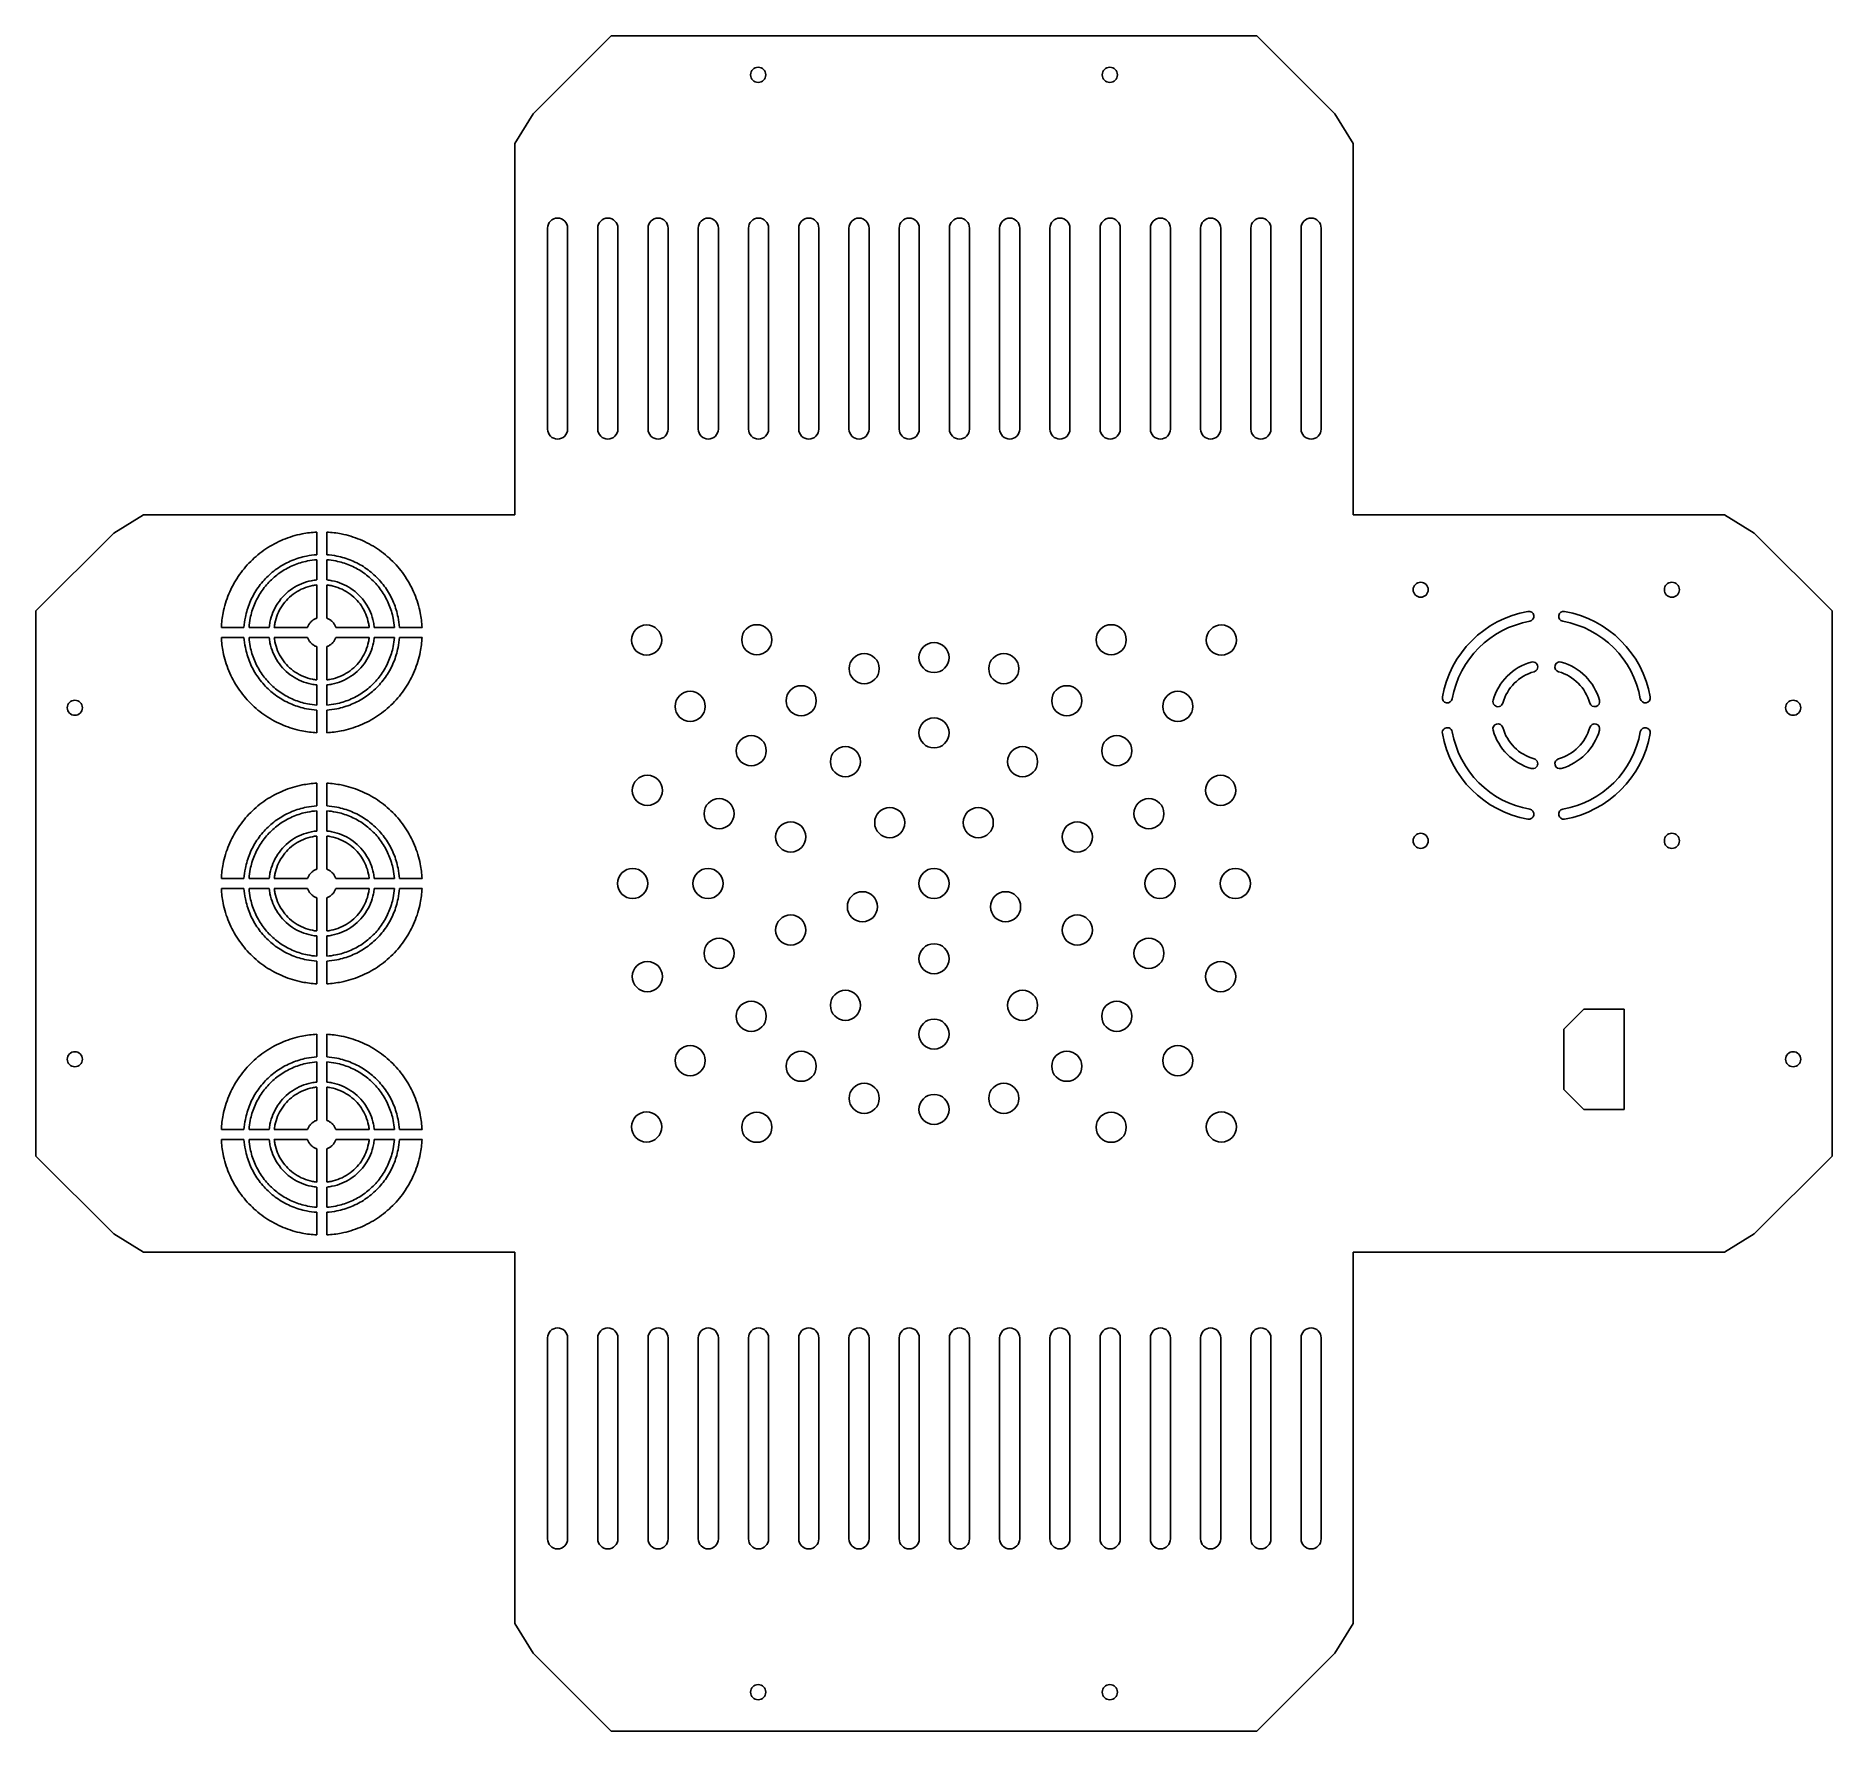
# Model space of a CAD drawing. Header units: millimetres. Extents: x -179 to 179, y -169 to 169.
import ezdxf

# ---------------------------------------------------------------- set-up
doc = ezdxf.new("R2010")
doc.units = ezdxf.units.MM

msp = doc.modelspace()

# ---------------------------------------------------------------- linework, layer by layer
at = {"color": 7, "linetype": 'Continuous', "lineweight": 25}
for p, q in [((-79.79, 153.28), (-64.29, 168.78)), ((64.29, 168.78), (-64.29, 168.78)), ((64.29, 168.78), (79.79, 153.28)), ((-83.43, 147.39), (-79.79, 153.28)), ((79.79, 153.28), (83.43, 147.39)), ((-83.43, 73.43), (-83.43, 147.39)), ((83.43, 73.43), (83.43, 147.39)), ((-76.93, 90.5), (-76.93, 130.5)), ((-72.93, 130.5), (-72.93, 90.5)), ((-66.93, 90.5), (-66.93, 130.5)), ((-62.93, 130.5), (-62.93, 90.5)), ((-56.93, 90.5), (-56.93, 130.5)), ((-52.93, 130.5), (-52.93, 90.5)), ((-46.93, 90.5), (-46.93, 130.5)), ((-42.93, 130.5), (-42.93, 90.5)), ((-36.93, 90.5), (-36.93, 130.5)), ((-32.93, 130.5), (-32.93, 90.5)), ((-26.93, 90.5), (-26.93, 130.5)), ((-22.93, 130.5), (-22.93, 90.5)), ((-16.93, 90.5), (-16.93, 130.5)), ((-12.93, 130.5), (-12.93, 90.5)), ((-6.93, 90.5), (-6.93, 130.5)), ((-2.93, 130.5), (-2.93, 90.5)), ((3.07, 90.5), (3.07, 130.5)), ((7.07, 130.5), (7.07, 90.5)), ((13.07, 90.5), (13.07, 130.5)), ((17.07, 130.5), (17.07, 90.5)), ((23.07, 90.5), (23.07, 130.5)), ((27.07, 130.5), (27.07, 90.5)), ((33.07, 90.5), (33.07, 130.5)), ((37.07, 130.5), (37.07, 90.5)), ((43.07, 90.5), (43.07, 130.5)), ((47.07, 130.5), (47.07, 90.5)), ((53.07, 90.5), (53.07, 130.5)), ((57.07, 130.5), (57.07, 90.5)), ((63.07, 90.5), (63.07, 130.5)), ((67.07, 130.5), (67.07, 90.5)), ((73.07, 90.5), (73.07, 130.5)), ((77.07, 130.5), (77.07, 90.5)), ((-163.28, 69.79), (-157.39, 73.43)), ((-83.43, 73.43), (-157.39, 73.43)), ((83.43, 73.43), (157.39, 73.43)), ((157.39, 73.43), (163.28, 69.79)), ((-178.78, 54.29), (-163.28, 69.79)), ((-122.89, 69.98), (-122.89, 65.47)), ((-120.89, 65.47), (-120.89, 69.98)), ((163.28, 69.79), (178.78, 54.29)), ((-122.89, 64.47), (-122.89, 60.45)), ((-120.89, 60.45), (-120.89, 64.47)), ((-122.89, 59.45), (-122.89, 52.83)), ((-120.89, 52.83), (-120.89, 59.45)), ((-178.78, 54.29), (-178.78, -54.29)), ((178.78, -54.29), (178.78, 54.29)), ((-137.36, 51), (-141.87, 51)), ((-132.34, 51), (-136.36, 51)), ((-124.72, 51), (-131.34, 51)), ((-112.44, 51), (-119.06, 51)), ((-107.43, 51), (-111.44, 51)), ((-101.92, 51), (-106.42, 51)), ((-141.87, 49), (-137.36, 49)), ((-136.36, 49), (-132.34, 49)), ((-131.34, 49), (-124.72, 49)), ((-122.89, 47.17), (-122.89, 40.55)), ((-120.89, 40.55), (-120.89, 47.17)), ((-119.06, 49), (-112.44, 49)), ((-111.44, 49), (-107.43, 49)), ((-106.42, 49), (-101.92, 49)), ((-122.89, 39.55), (-122.89, 35.53)), ((-120.89, 35.53), (-120.89, 39.55)), ((-122.89, 34.53), (-122.89, 30.02)), ((-120.89, 30.02), (-120.89, 34.53)), ((-122.89, 19.98), (-122.89, 15.47)), ((-120.89, 15.47), (-120.89, 19.98)), ((-122.89, 14.47), (-122.89, 10.45)), ((-120.89, 10.45), (-120.89, 14.47)), ((-122.89, 9.45), (-122.89, 2.83)), ((-120.89, 2.83), (-120.89, 9.45)), ((-137.36, 1), (-141.87, 1)), ((-132.34, 1), (-136.36, 1)), ((-124.72, 1), (-131.34, 1)), ((-112.44, 1), (-119.06, 1)), ((-107.43, 1), (-111.44, 1)), ((-101.92, 1), (-106.42, 1)), ((-141.87, -1), (-137.36, -1)), ((-136.36, -1), (-132.34, -1)), ((-131.34, -1), (-124.72, -1)), ((-122.89, -2.83), (-122.89, -9.45)), ((-120.89, -9.45), (-120.89, -2.83)), ((-119.06, -1), (-112.44, -1)), ((-111.44, -1), (-107.43, -1)), ((-106.42, -1), (-101.92, -1)), ((-122.89, -10.45), (-122.89, -14.47)), ((-120.89, -14.47), (-120.89, -10.45)), ((-122.89, -15.47), (-122.89, -19.98)), ((-120.89, -19.98), (-120.89, -15.47)), ((129.39, -25), (125.39, -29)), ((137.39, -25), (129.39, -25)), ((137.39, -45), (137.39, -25)), ((-122.89, -30.02), (-122.89, -34.53)), ((-120.89, -34.53), (-120.89, -30.02)), ((125.39, -29), (125.39, -41)), ((-122.89, -35.53), (-122.89, -39.55)), ((-120.89, -39.55), (-120.89, -35.53)), ((-122.89, -40.55), (-122.89, -47.17)), ((-120.89, -47.17), (-120.89, -40.55)), ((125.39, -41), (129.39, -45)), ((129.39, -45), (137.39, -45)), ((-137.36, -49), (-141.87, -49)), ((-132.34, -49), (-136.36, -49)), ((-124.72, -49), (-131.34, -49)), ((-112.44, -49), (-119.06, -49)), ((-107.43, -49), (-111.44, -49)), ((-101.92, -49), (-106.42, -49)), ((-141.87, -51), (-137.36, -51)), ((-136.36, -51), (-132.34, -51)), ((-131.34, -51), (-124.72, -51)), ((-122.89, -52.83), (-122.89, -59.45)), ((-120.89, -59.45), (-120.89, -52.83)), ((-119.06, -51), (-112.44, -51)), ((-111.44, -51), (-107.43, -51)), ((-106.42, -51), (-101.92, -51)), ((-163.28, -69.79), (-178.78, -54.29)), ((178.78, -54.29), (163.28, -69.79)), ((-122.89, -60.45), (-122.89, -64.47)), ((-120.89, -64.47), (-120.89, -60.45)), ((-122.89, -65.47), (-122.89, -69.98)), ((-120.89, -69.98), (-120.89, -65.47)), ((-157.39, -73.43), (-163.28, -69.79)), ((163.28, -69.79), (157.39, -73.43)), ((-83.43, -73.43), (-157.39, -73.43)), ((-83.43, -73.43), (-83.43, -147.39)), ((83.43, -73.43), (157.39, -73.43)), ((83.43, -73.43), (83.43, -147.39)), ((-76.93, -130.5), (-76.93, -90.5)), ((-72.93, -90.5), (-72.93, -130.5)), ((-66.93, -130.5), (-66.93, -90.5)), ((-62.93, -90.5), (-62.93, -130.5)), ((-56.93, -130.5), (-56.93, -90.5)), ((-52.93, -90.5), (-52.93, -130.5)), ((-46.93, -130.5), (-46.93, -90.5)), ((-42.93, -90.5), (-42.93, -130.5)), ((-36.93, -130.5), (-36.93, -90.5)), ((-32.93, -90.5), (-32.93, -130.5)), ((-26.93, -130.5), (-26.93, -90.5)), ((-22.93, -90.5), (-22.93, -130.5)), ((-16.93, -130.5), (-16.93, -90.5)), ((-12.93, -90.5), (-12.93, -130.5)), ((-6.93, -130.5), (-6.93, -90.5)), ((-2.93, -90.5), (-2.93, -130.5)), ((3.07, -130.5), (3.07, -90.5)), ((7.07, -90.5), (7.07, -130.5)), ((13.07, -130.5), (13.07, -90.5)), ((17.07, -90.5), (17.07, -130.5)), ((23.07, -130.5), (23.07, -90.5)), ((27.07, -90.5), (27.07, -130.5)), ((33.07, -130.5), (33.07, -90.5)), ((37.07, -90.5), (37.07, -130.5)), ((43.07, -130.5), (43.07, -90.5)), ((47.07, -90.5), (47.07, -130.5)), ((53.07, -130.5), (53.07, -90.5)), ((57.07, -90.5), (57.07, -130.5)), ((63.07, -130.5), (63.07, -90.5)), ((67.07, -90.5), (67.07, -130.5)), ((73.07, -130.5), (73.07, -90.5)), ((77.07, -90.5), (77.07, -130.5)), ((-79.79, -153.28), (-83.43, -147.39)), ((83.43, -147.39), (79.79, -153.28)), ((-64.29, -168.78), (-79.79, -153.28)), ((79.79, -153.28), (64.29, -168.78)), ((-64.29, -168.78), (64.29, -168.78))]:
    msp.add_line(p, q, dxfattribs=at)
for centre, radius in [((-35, 161.03), 1.5), ((35, 161.03), 1.5), ((96.89, 58.5), 1.5), ((146.89, 58.5), 1.5), ((-57.21, 48.48), 3), ((-35.27, 48.54), 3), ((35.27, 48.54), 3), ((57.21, 48.48), 3), ((0, 44.99), 3), ((-13.9, 42.78), 3), ((13.9, 42.78), 3), ((-26.44, 36.39), 3), ((26.44, 36.39), 3), ((-171.03, 35), 1.5), ((-48.54, 35.27), 3), ((48.54, 35.27), 3), ((171.03, 35), 1.5), ((0, 29.99), 3), ((-36.39, 26.44), 3), ((36.39, 26.44), 3), ((-17.63, 24.26), 3), ((17.63, 24.26), 3), ((-57.06, 18.54), 3), ((57.06, 18.54), 3), ((-42.78, 13.9), 3), ((-8.81, 12.12), 3), ((8.81, 12.12), 3), ((42.78, 13.9), 3), ((-28.52, 9.27), 3), ((28.52, 9.27), 3), ((96.89, 8.5), 1.5), ((146.89, 8.5), 1.5), ((-60, 0), 3), ((-44.99, 0), 3), ((0, 0), 3), ((44.99, 0), 3), ((60, 0), 3), ((-14.25, -4.63), 3), ((14.25, -4.63), 3), ((-28.52, -9.27), 3), ((28.52, -9.27), 3), ((-42.78, -13.9), 3), ((0, -14.99), 3), ((42.78, -13.9), 3), ((-57.06, -18.54), 3), ((57.06, -18.54), 3), ((-17.63, -24.26), 3), ((17.63, -24.26), 3), ((-36.39, -26.44), 3), ((36.39, -26.44), 3), ((0, -29.99), 3), ((-171.03, -35), 1.5), ((-48.54, -35.27), 3), ((-26.44, -36.39), 3), ((26.44, -36.39), 3), ((48.54, -35.27), 3), ((171.03, -35), 1.5), ((-13.9, -42.78), 3), ((0, -44.99), 3), ((13.9, -42.78), 3), ((-57.21, -48.48), 3), ((-35.27, -48.54), 3), ((35.27, -48.54), 3), ((57.21, -48.48), 3), ((-35, -161.03), 1.5), ((35, -161.03), 1.5)]:
    msp.add_circle(centre, radius, dxfattribs=at)
for centre, radius, start, end in [((-74.93, 130.5), 2, 0, 180), ((-64.93, 130.5), 2, 0, 180), ((-54.93, 130.5), 2, 0, 180), ((-44.93, 130.5), 2, 0, 180), ((-34.93, 130.5), 2, 0, 180), ((-24.93, 130.5), 2, 0, 180), ((-14.93, 130.5), 2, 0, 180), ((-4.93, 130.5), 2, 0, 180), ((5.07, 130.5), 2, 0, 180), ((15.07, 130.5), 2, 0, 180), ((25.07, 130.5), 2, 0, 180), ((35.07, 130.5), 2, 0, 180), ((45.07, 130.5), 2, 0, 180), ((55.07, 130.5), 2, 0, 180), ((65.07, 130.5), 2, 0, 180), ((75.07, 130.5), 2, 0, 180), ((-74.93, 90.5), 2, 180, 0), ((-64.93, 90.5), 2, 180, 0), ((-54.93, 90.5), 2, 180, 0), ((-44.93, 90.5), 2, 180, 0), ((-34.93, 90.5), 2, 180, 0), ((-24.93, 90.5), 2, 180, 0), ((-14.93, 90.5), 2, 180, 0), ((-4.93, 90.5), 2, 180, 0), ((5.07, 90.5), 2, 180, 0), ((15.07, 90.5), 2, 180, 0), ((25.07, 90.5), 2, 180, 0), ((35.07, 90.5), 2, 180, 0), ((45.07, 90.5), 2, 180, 0), ((55.07, 90.5), 2, 180, 0), ((65.07, 90.5), 2, 180, 0), ((75.07, 90.5), 2, 180, 0), ((121.89, 33.5), 21, 100, 170), ((118.42, 53.2), 1, 280, 100), ((125.36, 53.2), 1, 80, 260), ((121.89, 33.5), 21, 10, 80), ((121.89, 33.5), 19, 100, 170), ((121.89, 33.5), 19, 10, 80), ((121.89, 33.5), 11, 105.7392, 164.2608), ((119.18, 43.13), 1, 285.7392, 105.7392), ((124.6, 43.13), 1, 74.2608, 254.2608), ((121.89, 33.5), 11, 15.7392, 74.2608), ((121.89, 33.5), 9, 105.7392, 164.2608), ((121.89, 33.5), 9, 15.7392, 74.2608), ((102.19, 36.97), 1, 170, 350), ((112.27, 36.21), 1, 164.2608, 344.2608), ((131.52, 36.21), 1, 195.7392, 15.7392), ((141.59, 36.97), 1, 190, 10), ((102.19, 30.03), 1, 10, 190), ((121.89, 33.5), 21, 190, 260), ((121.89, 33.5), 19, 190, 260), ((112.27, 30.79), 1, 15.7392, 195.7392), ((121.89, 33.5), 11, 195.7392, 254.2608), ((121.89, 33.5), 9, 195.7392, 254.2608), ((121.89, 33.5), 9, 285.7392, 344.2608), ((121.89, 33.5), 11, 285.7392, 344.2608), ((121.89, 33.5), 19, 280, 350), ((121.89, 33.5), 21, 280, 350), ((131.52, 30.79), 1, 344.2608, 164.2608), ((141.59, 30.03), 1, 350, 170), ((119.18, 23.87), 1, 254.2608, 74.2608), ((124.6, 23.87), 1, 105.7392, 285.7392), ((118.42, 13.8), 1, 260, 80), ((125.36, 13.8), 1, 100, 280), ((-74.93, -90.5), 2, 0, 180), ((-64.93, -90.5), 2, 0, 180), ((-54.93, -90.5), 2, 0, 180), ((-44.93, -90.5), 2, 0, 180), ((-34.93, -90.5), 2, 0, 180), ((-24.93, -90.5), 2, 0, 180), ((-14.93, -90.5), 2, 0, 180), ((-4.93, -90.5), 2, 0, 180), ((5.07, -90.5), 2, 0, 180), ((15.07, -90.5), 2, 0, 180), ((25.07, -90.5), 2, 0, 180), ((35.07, -90.5), 2, 0, 180), ((45.07, -90.5), 2, 0, 180), ((55.07, -90.5), 2, 0, 180), ((65.07, -90.5), 2, 0, 180), ((75.07, -90.5), 2, 0, 180), ((-74.93, -130.5), 2, 180, 0), ((-64.93, -130.5), 2, 180, 0), ((-54.93, -130.5), 2, 180, 0), ((-44.93, -130.5), 2, 180, 0), ((-34.93, -130.5), 2, 180, 0), ((-24.93, -130.5), 2, 180, 0), ((-14.93, -130.5), 2, 180, 0), ((-4.93, -130.5), 2, 180, 0), ((5.07, -130.5), 2, 180, 0), ((15.07, -130.5), 2, 180, 0), ((25.07, -130.5), 2, 180, 0), ((35.07, -130.5), 2, 180, 0), ((45.07, -130.5), 2, 180, 0), ((55.07, -130.5), 2, 180, 0), ((65.07, -130.5), 2, 180, 0), ((75.07, -130.5), 2, 180, 0)]:
    msp.add_arc(centre, radius, start, end, dxfattribs=at)
for points, knots in [([(-122.89, 69.97), (-123.86, 69.93), (-126.14, 69.64), (-129.59, 68.6), (-133.07, 66.74), (-136.12, 64.23), (-138.63, 61.18), (-140.49, 57.7), (-141.54, 54.25), (-141.82, 51.97), (-141.87, 51)], [0.0079611, 0.0079611, 0.0079611, 0.0079611, 0.03125, 0.0625, 0.09375, 0.125, 0.15625, 0.1875, 0.21875, 0.2420389, 0.2420389, 0.2420389, 0.2420389]), ([(-101.92, 51), (-101.96, 51.97), (-102.25, 54.25), (-103.29, 57.7), (-105.15, 61.18), (-107.66, 64.23), (-110.71, 66.74), (-114.19, 68.6), (-117.64, 69.64), (-119.92, 69.93), (-120.89, 69.97)], [0.7579611, 0.7579611, 0.7579611, 0.7579611, 0.78125, 0.8125, 0.84375, 0.875, 0.90625, 0.9375, 0.96875, 0.992039, 0.992039, 0.992039, 0.992039]), ([(-122.89, 65.47), (-123.57, 65.42), (-125.25, 65.2), (-127.86, 64.41), (-130.56, 62.97), (-132.92, 61.03), (-134.86, 58.67), (-136.3, 55.97), (-137.09, 53.36), (-137.31, 51.68), (-137.36, 51)], [0.0102752, 0.0102752, 0.0102752, 0.0102752, 0.03125, 0.0625, 0.09375, 0.125, 0.15625, 0.1875, 0.21875, 0.2397248, 0.2397248, 0.2397248, 0.2397248]), ([(-122.89, 64.47), (-123.5, 64.42), (-125.06, 64.22), (-127.48, 63.48), (-130, 62.13), (-132.21, 60.32), (-134.02, 58.11), (-135.37, 55.58), (-136.11, 53.17), (-136.31, 51.61), (-136.36, 51)], [0.0109849, 0.0109849, 0.0109849, 0.0109849, 0.03125, 0.0625, 0.09375, 0.125, 0.15625, 0.1875, 0.21875, 0.2390151, 0.2390151, 0.2390151, 0.2390151]), ([(-106.42, 51), (-106.47, 51.68), (-106.69, 53.36), (-107.48, 55.97), (-108.92, 58.67), (-110.86, 61.03), (-113.22, 62.97), (-115.92, 64.41), (-118.53, 65.2), (-120.21, 65.42), (-120.89, 65.47)], [0.7602752, 0.7602752, 0.7602752, 0.7602752, 0.78125, 0.8125, 0.84375, 0.875, 0.90625, 0.9375, 0.96875, 0.9897248, 0.9897248, 0.9897248, 0.9897248]), ([(-107.43, 51), (-107.47, 51.61), (-107.67, 53.17), (-108.41, 55.58), (-109.76, 58.11), (-111.57, 60.32), (-113.78, 62.13), (-116.31, 63.48), (-118.72, 64.22), (-120.28, 64.42), (-120.89, 64.47)], [0.7609849, 0.7609849, 0.7609849, 0.7609849, 0.78125, 0.8125, 0.84375, 0.875, 0.90625, 0.9375, 0.96875, 0.9890151, 0.9890151, 0.9890151, 0.9890151]), ([(-122.89, 60.45), (-123.24, 60.42), (-124.27, 60.27), (-125.93, 59.76), (-127.76, 58.79), (-129.36, 57.47), (-130.68, 55.87), (-131.65, 54.04), (-132.16, 52.38), (-132.31, 51.35), (-132.34, 51)], [0.0151806, 0.0151806, 0.0151806, 0.0151806, 0.03125, 0.0625, 0.09375, 0.125, 0.15625, 0.1875, 0.21875, 0.2348194, 0.2348194, 0.2348194, 0.2348194]), ([(-122.89, 59.45), (-123.18, 59.42), (-124.08, 59.28), (-125.55, 58.83), (-127.2, 57.95), (-128.65, 56.76), (-129.84, 55.31), (-130.72, 53.66), (-131.17, 52.19), (-131.31, 51.29), (-131.34, 51)], [0.0167842, 0.0167842, 0.0167842, 0.0167842, 0.03125, 0.0625, 0.09375, 0.125, 0.15625, 0.1875, 0.21875, 0.2332158, 0.2332158, 0.2332158, 0.2332158]), ([(-111.44, 51), (-111.47, 51.35), (-111.62, 52.38), (-112.13, 54.04), (-113.1, 55.87), (-114.42, 57.47), (-116.02, 58.79), (-117.85, 59.76), (-119.51, 60.27), (-120.54, 60.42), (-120.89, 60.45)], [0.7651806, 0.7651806, 0.7651806, 0.7651806, 0.78125, 0.8125, 0.84375, 0.875, 0.90625, 0.9375, 0.96875, 0.9848194, 0.9848194, 0.9848194, 0.9848194]), ([(-112.44, 51), (-112.47, 51.29), (-112.61, 52.19), (-113.06, 53.66), (-113.94, 55.31), (-115.13, 56.76), (-116.58, 57.95), (-118.23, 58.83), (-119.7, 59.28), (-120.6, 59.42), (-120.89, 59.45)], [0.7667842, 0.7667842, 0.7667842, 0.7667842, 0.78125, 0.8125, 0.84375, 0.875, 0.90625, 0.9375, 0.96875, 0.9832158, 0.9832158, 0.9832158, 0.9832158]), ([(-122.89, 52.83), (-122.94, 52.81), (-123.17, 52.72), (-123.57, 52.51), (-124.02, 52.13), (-124.4, 51.68), (-124.61, 51.28), (-124.7, 51.05), (-124.72, 51)], [0.0540874, 0.0540874, 0.0540874, 0.0540874, 0.0624997, 0.0937349, 0.1249997, 0.1562349, 0.1874997, 0.1959125, 0.1959125, 0.1959125, 0.1959125]), ([(-119.06, 51), (-119.08, 51.05), (-119.17, 51.28), (-119.38, 51.68), (-119.76, 52.13), (-120.21, 52.51), (-120.61, 52.72), (-120.84, 52.81), (-120.89, 52.83)], [0.8040874, 0.8040874, 0.8040874, 0.8040874, 0.8124997, 0.8437349, 0.8749997, 0.9062349, 0.9374997, 0.9459126, 0.9459126, 0.9459126, 0.9459126]), ([(-141.87, 49), (-141.82, 48.03), (-141.54, 45.75), (-140.49, 42.3), (-138.63, 38.82), (-136.12, 35.77), (-133.07, 33.26), (-129.59, 31.4), (-126.14, 30.36), (-123.86, 30.07), (-122.89, 30.03)], [0.2579611, 0.2579611, 0.2579611, 0.2579611, 0.28125, 0.3125, 0.34375, 0.375, 0.40625, 0.4375, 0.46875, 0.4920389, 0.4920389, 0.4920389, 0.4920389]), ([(-137.36, 49), (-137.31, 48.32), (-137.09, 46.64), (-136.3, 44.03), (-134.86, 41.33), (-132.92, 38.97), (-130.56, 37.03), (-127.86, 35.59), (-125.25, 34.8), (-123.57, 34.58), (-122.89, 34.53)], [0.2602752, 0.2602752, 0.2602752, 0.2602752, 0.28125, 0.3125, 0.34375, 0.375, 0.40625, 0.4375, 0.46875, 0.4897248, 0.4897248, 0.4897248, 0.4897248]), ([(-136.36, 49), (-136.31, 48.39), (-136.11, 46.83), (-135.37, 44.42), (-134.02, 41.89), (-132.21, 39.68), (-130, 37.87), (-127.48, 36.52), (-125.06, 35.78), (-123.5, 35.58), (-122.89, 35.53)], [0.2609849, 0.2609849, 0.2609849, 0.2609849, 0.28125, 0.3125, 0.34375, 0.375, 0.40625, 0.4375, 0.46875, 0.4890151, 0.4890151, 0.4890151, 0.4890151]), ([(-132.34, 49), (-132.31, 48.65), (-132.16, 47.62), (-131.65, 45.96), (-130.68, 44.13), (-129.36, 42.53), (-127.76, 41.21), (-125.93, 40.24), (-124.27, 39.73), (-123.24, 39.58), (-122.89, 39.55)], [0.2651806, 0.2651806, 0.2651806, 0.2651806, 0.28125, 0.3125, 0.34375, 0.375, 0.40625, 0.4375, 0.46875, 0.4848194, 0.4848194, 0.4848194, 0.4848194]), ([(-131.34, 49), (-131.31, 48.71), (-131.17, 47.81), (-130.72, 46.34), (-129.84, 44.69), (-128.65, 43.24), (-127.2, 42.05), (-125.55, 41.17), (-124.08, 40.72), (-123.18, 40.58), (-122.89, 40.55)], [0.2667842, 0.2667842, 0.2667842, 0.2667842, 0.28125, 0.3125, 0.34375, 0.375, 0.40625, 0.4375, 0.46875, 0.4832158, 0.4832158, 0.4832158, 0.4832158]), ([(-124.72, 49), (-124.7, 48.95), (-124.61, 48.72), (-124.4, 48.32), (-124.03, 47.87), (-123.57, 47.49), (-123.17, 47.28), (-122.94, 47.19), (-122.89, 47.17)], [0.3040874, 0.3040874, 0.3040874, 0.3040874, 0.3124997, 0.3437349, 0.3749997, 0.4062349, 0.4374997, 0.4459125, 0.4459125, 0.4459125, 0.4459125]), ([(-120.89, 39.55), (-120.54, 39.58), (-119.51, 39.73), (-117.85, 40.24), (-116.02, 41.21), (-114.42, 42.53), (-113.1, 44.13), (-112.13, 45.96), (-111.62, 47.62), (-111.47, 48.65), (-111.44, 49)], [0.5151806, 0.5151806, 0.5151806, 0.5151806, 0.53125, 0.5625, 0.59375, 0.625, 0.65625, 0.6875, 0.71875, 0.7348194, 0.7348194, 0.7348194, 0.7348194]), ([(-120.89, 35.53), (-120.28, 35.58), (-118.72, 35.78), (-116.31, 36.52), (-113.78, 37.87), (-111.57, 39.68), (-109.76, 41.89), (-108.41, 44.42), (-107.67, 46.83), (-107.47, 48.39), (-107.43, 49)], [0.5109849, 0.5109849, 0.5109849, 0.5109849, 0.53125, 0.5625, 0.59375, 0.625, 0.65625, 0.6875, 0.71875, 0.7390151, 0.7390151, 0.7390151, 0.7390151]), ([(-120.89, 30.03), (-119.92, 30.07), (-117.64, 30.36), (-114.19, 31.4), (-110.71, 33.26), (-107.66, 35.77), (-105.15, 38.82), (-103.29, 42.3), (-102.25, 45.75), (-101.96, 48.03), (-101.92, 49)], [0.5079611, 0.5079611, 0.5079611, 0.5079611, 0.53125, 0.5625, 0.59375, 0.625, 0.65625, 0.6875, 0.71875, 0.7420389, 0.7420389, 0.7420389, 0.7420389]), ([(-120.89, 34.53), (-120.21, 34.58), (-118.53, 34.8), (-115.92, 35.59), (-113.22, 37.03), (-110.86, 38.97), (-108.92, 41.33), (-107.48, 44.03), (-106.69, 46.64), (-106.47, 48.32), (-106.42, 49)], [0.5102752, 0.5102752, 0.5102752, 0.5102752, 0.53125, 0.5625, 0.59375, 0.625, 0.65625, 0.6875, 0.71875, 0.7397248, 0.7397248, 0.7397248, 0.7397248]), ([(-120.89, 40.55), (-120.6, 40.58), (-119.7, 40.72), (-118.23, 41.17), (-116.58, 42.05), (-115.13, 43.24), (-113.94, 44.69), (-113.06, 46.34), (-112.61, 47.81), (-112.47, 48.71), (-112.44, 49)], [0.5167842, 0.5167842, 0.5167842, 0.5167842, 0.53125, 0.5625, 0.59375, 0.625, 0.65625, 0.6875, 0.71875, 0.7332158, 0.7332158, 0.7332158, 0.7332158]), ([(-120.89, 47.17), (-120.84, 47.19), (-120.61, 47.28), (-120.21, 47.49), (-119.76, 47.87), (-119.38, 48.32), (-119.17, 48.72), (-119.08, 48.95), (-119.06, 49)], [0.5540874, 0.5540874, 0.5540874, 0.5540874, 0.5624997, 0.5937349, 0.6249997, 0.6562349, 0.6874997, 0.6959125, 0.6959125, 0.6959125, 0.6959125]), ([(-122.89, 19.97), (-123.86, 19.93), (-126.14, 19.64), (-129.59, 18.6), (-133.07, 16.74), (-136.12, 14.23), (-138.63, 11.18), (-140.49, 7.7), (-141.54, 4.25), (-141.82, 1.97), (-141.87, 1)], [0.0079611, 0.0079611, 0.0079611, 0.0079611, 0.03125, 0.0625, 0.09375, 0.125, 0.15625, 0.1875, 0.21875, 0.2420389, 0.2420389, 0.2420389, 0.2420389]), ([(-101.92, 1), (-101.96, 1.97), (-102.25, 4.25), (-103.29, 7.7), (-105.15, 11.18), (-107.66, 14.23), (-110.71, 16.74), (-114.19, 18.6), (-117.64, 19.64), (-119.92, 19.93), (-120.89, 19.97)], [0.757961, 0.757961, 0.757961, 0.757961, 0.78125, 0.8125, 0.84375, 0.875, 0.90625, 0.9375, 0.96875, 0.992039, 0.992039, 0.992039, 0.992039]), ([(-122.89, 15.47), (-123.57, 15.42), (-125.25, 15.2), (-127.86, 14.41), (-130.56, 12.97), (-132.92, 11.03), (-134.86, 8.67), (-136.3, 5.97), (-137.09, 3.36), (-137.31, 1.68), (-137.36, 1)], [0.0102752, 0.0102752, 0.0102752, 0.0102752, 0.03125, 0.0625, 0.09375, 0.125, 0.15625, 0.1875, 0.21875, 0.2397248, 0.2397248, 0.2397248, 0.2397248]), ([(-122.89, 14.47), (-123.5, 14.42), (-125.06, 14.22), (-127.48, 13.48), (-130, 12.13), (-132.21, 10.32), (-134.02, 8.11), (-135.37, 5.58), (-136.11, 3.17), (-136.31, 1.61), (-136.36, 1)], [0.0109849, 0.0109849, 0.0109849, 0.0109849, 0.03125, 0.0625, 0.09375, 0.125, 0.15625, 0.1875, 0.21875, 0.2390151, 0.2390151, 0.2390151, 0.2390151]), ([(-106.42, 1), (-106.47, 1.68), (-106.69, 3.36), (-107.48, 5.97), (-108.92, 8.67), (-110.86, 11.03), (-113.22, 12.97), (-115.92, 14.41), (-118.53, 15.2), (-120.21, 15.42), (-120.89, 15.47)], [0.7602752, 0.7602752, 0.7602752, 0.7602752, 0.78125, 0.8125, 0.84375, 0.875, 0.90625, 0.9375, 0.96875, 0.9897248, 0.9897248, 0.9897248, 0.9897248]), ([(-107.43, 1), (-107.47, 1.61), (-107.67, 3.17), (-108.41, 5.58), (-109.76, 8.11), (-111.57, 10.32), (-113.78, 12.13), (-116.31, 13.48), (-118.72, 14.22), (-120.28, 14.42), (-120.89, 14.47)], [0.7609849, 0.7609849, 0.7609849, 0.7609849, 0.78125, 0.8125, 0.84375, 0.875, 0.90625, 0.9375, 0.96875, 0.9890151, 0.9890151, 0.9890151, 0.9890151]), ([(-122.89, 10.45), (-123.24, 10.42), (-124.27, 10.27), (-125.93, 9.76), (-127.76, 8.79), (-129.36, 7.47), (-130.68, 5.87), (-131.65, 4.04), (-132.16, 2.38), (-132.31, 1.35), (-132.34, 1)], [0.0151806, 0.0151806, 0.0151806, 0.0151806, 0.03125, 0.0625, 0.09375, 0.125, 0.15625, 0.1875, 0.21875, 0.2348194, 0.2348194, 0.2348194, 0.2348194]), ([(-122.89, 9.45), (-123.18, 9.42), (-124.08, 9.28), (-125.55, 8.83), (-127.2, 7.95), (-128.65, 6.76), (-129.84, 5.31), (-130.72, 3.66), (-131.17, 2.19), (-131.31, 1.29), (-131.34, 1)], [0.0167842, 0.0167842, 0.0167842, 0.0167842, 0.03125, 0.0625, 0.09375, 0.125, 0.15625, 0.1875, 0.21875, 0.2332158, 0.2332158, 0.2332158, 0.2332158]), ([(-111.44, 1), (-111.47, 1.35), (-111.62, 2.38), (-112.13, 4.04), (-113.1, 5.87), (-114.42, 7.47), (-116.02, 8.79), (-117.85, 9.76), (-119.51, 10.27), (-120.54, 10.42), (-120.89, 10.45)], [0.7651806, 0.7651806, 0.7651806, 0.7651806, 0.78125, 0.8125, 0.84375, 0.875, 0.90625, 0.9375, 0.96875, 0.9848194, 0.9848194, 0.9848194, 0.9848194]), ([(-112.44, 1), (-112.47, 1.29), (-112.61, 2.19), (-113.06, 3.66), (-113.94, 5.31), (-115.13, 6.76), (-116.58, 7.95), (-118.23, 8.83), (-119.7, 9.28), (-120.6, 9.42), (-120.89, 9.45)], [0.7667842, 0.7667842, 0.7667842, 0.7667842, 0.78125, 0.8125, 0.84375, 0.875, 0.90625, 0.9375, 0.96875, 0.9832158, 0.9832158, 0.9832158, 0.9832158]), ([(-122.89, 2.83), (-122.94, 2.81), (-123.17, 2.72), (-123.57, 2.51), (-124.02, 2.13), (-124.4, 1.68), (-124.61, 1.28), (-124.7, 1.05), (-124.72, 1)], [0.0540874, 0.0540874, 0.0540874, 0.0540874, 0.0624997, 0.0937349, 0.1249997, 0.1562349, 0.1874997, 0.1959125, 0.1959125, 0.1959125, 0.1959125]), ([(-119.06, 1), (-119.08, 1.05), (-119.17, 1.28), (-119.38, 1.68), (-119.76, 2.13), (-120.21, 2.51), (-120.61, 2.72), (-120.84, 2.81), (-120.89, 2.83)], [0.8040874, 0.8040874, 0.8040874, 0.8040874, 0.8124997, 0.8437349, 0.8749997, 0.9062349, 0.9374997, 0.9459126, 0.9459126, 0.9459126, 0.9459126]), ([(-141.87, -1), (-141.82, -1.97), (-141.54, -4.25), (-140.49, -7.7), (-138.63, -11.18), (-136.12, -14.23), (-133.07, -16.74), (-129.59, -18.6), (-126.14, -19.64), (-123.86, -19.93), (-122.89, -19.97)], [0.257961, 0.257961, 0.257961, 0.257961, 0.28125, 0.3125, 0.34375, 0.375, 0.40625, 0.4375, 0.46875, 0.4920389, 0.4920389, 0.4920389, 0.4920389]), ([(-137.36, -1), (-137.31, -1.68), (-137.09, -3.36), (-136.3, -5.97), (-134.86, -8.67), (-132.92, -11.03), (-130.56, -12.97), (-127.86, -14.41), (-125.25, -15.2), (-123.57, -15.42), (-122.89, -15.47)], [0.2602752, 0.2602752, 0.2602752, 0.2602752, 0.28125, 0.3125, 0.34375, 0.375, 0.40625, 0.4375, 0.46875, 0.4897248, 0.4897248, 0.4897248, 0.4897248]), ([(-136.36, -1), (-136.31, -1.61), (-136.11, -3.17), (-135.37, -5.58), (-134.02, -8.11), (-132.21, -10.32), (-130, -12.13), (-127.48, -13.48), (-125.06, -14.22), (-123.5, -14.42), (-122.89, -14.47)], [0.2609849, 0.2609849, 0.2609849, 0.2609849, 0.28125, 0.3125, 0.34375, 0.375, 0.40625, 0.4375, 0.46875, 0.4890151, 0.4890151, 0.4890151, 0.4890151]), ([(-132.34, -1), (-132.31, -1.35), (-132.16, -2.38), (-131.65, -4.04), (-130.68, -5.87), (-129.36, -7.47), (-127.76, -8.79), (-125.93, -9.76), (-124.27, -10.27), (-123.24, -10.42), (-122.89, -10.45)], [0.2651806, 0.2651806, 0.2651806, 0.2651806, 0.28125, 0.3125, 0.34375, 0.375, 0.40625, 0.4375, 0.46875, 0.4848194, 0.4848194, 0.4848194, 0.4848194]), ([(-131.34, -1), (-131.31, -1.29), (-131.17, -2.19), (-130.72, -3.66), (-129.84, -5.31), (-128.65, -6.76), (-127.2, -7.95), (-125.55, -8.83), (-124.08, -9.28), (-123.18, -9.42), (-122.89, -9.45)], [0.2667842, 0.2667842, 0.2667842, 0.2667842, 0.28125, 0.3125, 0.34375, 0.375, 0.40625, 0.4375, 0.46875, 0.4832158, 0.4832158, 0.4832158, 0.4832158]), ([(-124.72, -1), (-124.7, -1.05), (-124.61, -1.28), (-124.4, -1.68), (-124.03, -2.13), (-123.57, -2.51), (-123.17, -2.72), (-122.94, -2.81), (-122.89, -2.83)], [0.3040874, 0.3040874, 0.3040874, 0.3040874, 0.3124997, 0.3437349, 0.3749997, 0.4062349, 0.4374997, 0.4459125, 0.4459125, 0.4459125, 0.4459125]), ([(-120.89, -10.45), (-120.54, -10.42), (-119.51, -10.27), (-117.85, -9.76), (-116.02, -8.79), (-114.42, -7.47), (-113.1, -5.87), (-112.13, -4.04), (-111.62, -2.38), (-111.47, -1.35), (-111.44, -1)], [0.5151806, 0.5151806, 0.5151806, 0.5151806, 0.53125, 0.5625, 0.59375, 0.625, 0.65625, 0.6875, 0.71875, 0.7348194, 0.7348194, 0.7348194, 0.7348194]), ([(-120.89, -14.47), (-120.28, -14.42), (-118.72, -14.22), (-116.31, -13.48), (-113.78, -12.13), (-111.57, -10.32), (-109.76, -8.11), (-108.41, -5.58), (-107.67, -3.17), (-107.47, -1.61), (-107.43, -1)], [0.5109849, 0.5109849, 0.5109849, 0.5109849, 0.53125, 0.5625, 0.59375, 0.625, 0.65625, 0.6875, 0.71875, 0.7390151, 0.7390151, 0.7390151, 0.7390151]), ([(-120.89, -19.97), (-119.92, -19.93), (-117.64, -19.64), (-114.19, -18.6), (-110.71, -16.74), (-107.66, -14.23), (-105.15, -11.18), (-103.29, -7.7), (-102.25, -4.25), (-101.96, -1.97), (-101.92, -1)], [0.507961, 0.507961, 0.507961, 0.507961, 0.53125, 0.5625, 0.59375, 0.625, 0.65625, 0.6875, 0.71875, 0.7420389, 0.7420389, 0.7420389, 0.7420389]), ([(-120.89, -15.47), (-120.21, -15.42), (-118.53, -15.2), (-115.92, -14.41), (-113.22, -12.97), (-110.86, -11.03), (-108.92, -8.67), (-107.48, -5.97), (-106.69, -3.36), (-106.47, -1.68), (-106.42, -1)], [0.5102752, 0.5102752, 0.5102752, 0.5102752, 0.53125, 0.5625, 0.59375, 0.625, 0.65625, 0.6875, 0.71875, 0.7397248, 0.7397248, 0.7397248, 0.7397248]), ([(-120.89, -9.45), (-120.6, -9.42), (-119.7, -9.28), (-118.23, -8.83), (-116.58, -7.95), (-115.13, -6.76), (-113.94, -5.31), (-113.06, -3.66), (-112.61, -2.19), (-112.47, -1.29), (-112.44, -1)], [0.5167842, 0.5167842, 0.5167842, 0.5167842, 0.53125, 0.5625, 0.59375, 0.625, 0.65625, 0.6875, 0.71875, 0.7332158, 0.7332158, 0.7332158, 0.7332158]), ([(-120.89, -2.83), (-120.84, -2.81), (-120.61, -2.72), (-120.21, -2.51), (-119.76, -2.13), (-119.38, -1.68), (-119.17, -1.28), (-119.08, -1.05), (-119.06, -1)], [0.5540874, 0.5540874, 0.5540874, 0.5540874, 0.5624997, 0.5937349, 0.6249997, 0.6562349, 0.6874997, 0.6959125, 0.6959125, 0.6959125, 0.6959125]), ([(-122.89, -30.03), (-123.86, -30.07), (-126.14, -30.36), (-129.59, -31.4), (-133.07, -33.26), (-136.12, -35.77), (-138.63, -38.82), (-140.49, -42.3), (-141.54, -45.75), (-141.82, -48.03), (-141.87, -49)], [0.0079611, 0.0079611, 0.0079611, 0.0079611, 0.03125, 0.0625, 0.09375, 0.125, 0.15625, 0.1875, 0.21875, 0.2420389, 0.2420389, 0.2420389, 0.2420389]), ([(-101.92, -49), (-101.96, -48.03), (-102.25, -45.75), (-103.29, -42.3), (-105.15, -38.82), (-107.66, -35.77), (-110.71, -33.26), (-114.19, -31.4), (-117.64, -30.36), (-119.92, -30.07), (-120.89, -30.03)], [0.7579611, 0.7579611, 0.7579611, 0.7579611, 0.78125, 0.8125, 0.84375, 0.875, 0.90625, 0.9375, 0.96875, 0.992039, 0.992039, 0.992039, 0.992039]), ([(-122.89, -34.53), (-123.57, -34.58), (-125.25, -34.8), (-127.86, -35.59), (-130.56, -37.03), (-132.92, -38.97), (-134.86, -41.33), (-136.3, -44.03), (-137.09, -46.64), (-137.31, -48.32), (-137.36, -49)], [0.0102752, 0.0102752, 0.0102752, 0.0102752, 0.03125, 0.0625, 0.09375, 0.125, 0.15625, 0.1875, 0.21875, 0.2397248, 0.2397248, 0.2397248, 0.2397248]), ([(-122.89, -35.53), (-123.5, -35.58), (-125.06, -35.78), (-127.48, -36.52), (-130, -37.87), (-132.21, -39.68), (-134.02, -41.89), (-135.37, -44.42), (-136.11, -46.83), (-136.31, -48.39), (-136.36, -49)], [0.0109849, 0.0109849, 0.0109849, 0.0109849, 0.03125, 0.0625, 0.09375, 0.125, 0.15625, 0.1875, 0.21875, 0.2390151, 0.2390151, 0.2390151, 0.2390151]), ([(-106.42, -49), (-106.47, -48.32), (-106.69, -46.64), (-107.48, -44.03), (-108.92, -41.33), (-110.86, -38.97), (-113.22, -37.03), (-115.92, -35.59), (-118.53, -34.8), (-120.21, -34.58), (-120.89, -34.53)], [0.7602752, 0.7602752, 0.7602752, 0.7602752, 0.78125, 0.8125, 0.84375, 0.875, 0.90625, 0.9375, 0.96875, 0.9897248, 0.9897248, 0.9897248, 0.9897248]), ([(-107.43, -49), (-107.47, -48.39), (-107.67, -46.83), (-108.41, -44.42), (-109.76, -41.89), (-111.57, -39.68), (-113.78, -37.87), (-116.31, -36.52), (-118.72, -35.78), (-120.28, -35.58), (-120.89, -35.53)], [0.7609849, 0.7609849, 0.7609849, 0.7609849, 0.78125, 0.8125, 0.84375, 0.875, 0.90625, 0.9375, 0.96875, 0.9890151, 0.9890151, 0.9890151, 0.9890151]), ([(-122.89, -39.55), (-123.24, -39.58), (-124.27, -39.73), (-125.93, -40.24), (-127.76, -41.21), (-129.36, -42.53), (-130.68, -44.13), (-131.65, -45.96), (-132.16, -47.62), (-132.31, -48.65), (-132.34, -49)], [0.0151806, 0.0151806, 0.0151806, 0.0151806, 0.03125, 0.0625, 0.09375, 0.125, 0.15625, 0.1875, 0.21875, 0.2348194, 0.2348194, 0.2348194, 0.2348194]), ([(-122.89, -40.55), (-123.18, -40.58), (-124.08, -40.72), (-125.55, -41.17), (-127.2, -42.05), (-128.65, -43.24), (-129.84, -44.69), (-130.72, -46.34), (-131.17, -47.81), (-131.31, -48.71), (-131.34, -49)], [0.0167842, 0.0167842, 0.0167842, 0.0167842, 0.03125, 0.0625, 0.09375, 0.125, 0.15625, 0.1875, 0.21875, 0.2332158, 0.2332158, 0.2332158, 0.2332158]), ([(-111.44, -49), (-111.47, -48.65), (-111.62, -47.62), (-112.13, -45.96), (-113.1, -44.13), (-114.42, -42.53), (-116.02, -41.21), (-117.85, -40.24), (-119.51, -39.73), (-120.54, -39.58), (-120.89, -39.55)], [0.7651806, 0.7651806, 0.7651806, 0.7651806, 0.78125, 0.8125, 0.84375, 0.875, 0.90625, 0.9375, 0.96875, 0.9848194, 0.9848194, 0.9848194, 0.9848194]), ([(-112.44, -49), (-112.47, -48.71), (-112.61, -47.81), (-113.06, -46.34), (-113.94, -44.69), (-115.13, -43.24), (-116.58, -42.05), (-118.23, -41.17), (-119.7, -40.72), (-120.6, -40.58), (-120.89, -40.55)], [0.7667842, 0.7667842, 0.7667842, 0.7667842, 0.78125, 0.8125, 0.84375, 0.875, 0.90625, 0.9375, 0.96875, 0.9832158, 0.9832158, 0.9832158, 0.9832158]), ([(-122.89, -47.17), (-122.94, -47.19), (-123.17, -47.28), (-123.57, -47.49), (-124.02, -47.87), (-124.4, -48.32), (-124.61, -48.72), (-124.7, -48.95), (-124.72, -49)], [0.0540874, 0.0540874, 0.0540874, 0.0540874, 0.0624997, 0.0937349, 0.1249997, 0.1562349, 0.1874997, 0.1959125, 0.1959125, 0.1959125, 0.1959125]), ([(-119.06, -49), (-119.08, -48.95), (-119.17, -48.72), (-119.38, -48.32), (-119.76, -47.87), (-120.21, -47.49), (-120.61, -47.28), (-120.84, -47.19), (-120.89, -47.17)], [0.8040874, 0.8040874, 0.8040874, 0.8040874, 0.8124997, 0.8437349, 0.8749997, 0.9062349, 0.9374997, 0.9459126, 0.9459126, 0.9459126, 0.9459126]), ([(-141.87, -51), (-141.82, -51.97), (-141.54, -54.25), (-140.49, -57.7), (-138.63, -61.18), (-136.12, -64.23), (-133.07, -66.74), (-129.59, -68.6), (-126.14, -69.64), (-123.86, -69.93), (-122.89, -69.97)], [0.2579611, 0.2579611, 0.2579611, 0.2579611, 0.28125, 0.3125, 0.34375, 0.375, 0.40625, 0.4375, 0.46875, 0.4920389, 0.4920389, 0.4920389, 0.4920389]), ([(-137.36, -51), (-137.31, -51.68), (-137.09, -53.36), (-136.3, -55.97), (-134.86, -58.67), (-132.92, -61.03), (-130.56, -62.97), (-127.86, -64.41), (-125.25, -65.2), (-123.57, -65.42), (-122.89, -65.47)], [0.2602752, 0.2602752, 0.2602752, 0.2602752, 0.28125, 0.3125, 0.34375, 0.375, 0.40625, 0.4375, 0.46875, 0.4897248, 0.4897248, 0.4897248, 0.4897248]), ([(-136.36, -51), (-136.31, -51.61), (-136.11, -53.17), (-135.37, -55.58), (-134.02, -58.11), (-132.21, -60.32), (-130, -62.13), (-127.48, -63.48), (-125.06, -64.22), (-123.5, -64.42), (-122.89, -64.47)], [0.2609849, 0.2609849, 0.2609849, 0.2609849, 0.28125, 0.3125, 0.34375, 0.375, 0.40625, 0.4375, 0.46875, 0.4890151, 0.4890151, 0.4890151, 0.4890151]), ([(-132.34, -51), (-132.31, -51.35), (-132.16, -52.38), (-131.65, -54.04), (-130.68, -55.87), (-129.36, -57.47), (-127.76, -58.79), (-125.93, -59.76), (-124.27, -60.27), (-123.24, -60.42), (-122.89, -60.45)], [0.2651806, 0.2651806, 0.2651806, 0.2651806, 0.28125, 0.3125, 0.34375, 0.375, 0.40625, 0.4375, 0.46875, 0.4848194, 0.4848194, 0.4848194, 0.4848194]), ([(-131.34, -51), (-131.31, -51.29), (-131.17, -52.19), (-130.72, -53.66), (-129.84, -55.31), (-128.65, -56.76), (-127.2, -57.95), (-125.55, -58.83), (-124.08, -59.28), (-123.18, -59.42), (-122.89, -59.45)], [0.2667842, 0.2667842, 0.2667842, 0.2667842, 0.28125, 0.3125, 0.34375, 0.375, 0.40625, 0.4375, 0.46875, 0.4832158, 0.4832158, 0.4832158, 0.4832158]), ([(-124.72, -51), (-124.7, -51.05), (-124.61, -51.28), (-124.4, -51.68), (-124.03, -52.13), (-123.57, -52.51), (-123.17, -52.72), (-122.94, -52.81), (-122.89, -52.83)], [0.3040874, 0.3040874, 0.3040874, 0.3040874, 0.3124997, 0.3437349, 0.3749997, 0.4062349, 0.4374997, 0.4459125, 0.4459125, 0.4459125, 0.4459125]), ([(-120.89, -60.45), (-120.54, -60.42), (-119.51, -60.27), (-117.85, -59.76), (-116.02, -58.79), (-114.42, -57.47), (-113.1, -55.87), (-112.13, -54.04), (-111.62, -52.38), (-111.47, -51.35), (-111.44, -51)], [0.5151806, 0.5151806, 0.5151806, 0.5151806, 0.53125, 0.5625, 0.59375, 0.625, 0.65625, 0.6875, 0.71875, 0.7348194, 0.7348194, 0.7348194, 0.7348194]), ([(-120.89, -64.47), (-120.28, -64.42), (-118.72, -64.22), (-116.31, -63.48), (-113.78, -62.13), (-111.57, -60.32), (-109.76, -58.11), (-108.41, -55.58), (-107.67, -53.17), (-107.47, -51.61), (-107.43, -51)], [0.5109849, 0.5109849, 0.5109849, 0.5109849, 0.53125, 0.5625, 0.59375, 0.625, 0.65625, 0.6875, 0.71875, 0.7390151, 0.7390151, 0.7390151, 0.7390151]), ([(-120.89, -69.97), (-119.92, -69.93), (-117.64, -69.64), (-114.19, -68.6), (-110.71, -66.74), (-107.66, -64.23), (-105.15, -61.18), (-103.29, -57.7), (-102.25, -54.25), (-101.96, -51.97), (-101.92, -51)], [0.5079611, 0.5079611, 0.5079611, 0.5079611, 0.53125, 0.5625, 0.59375, 0.625, 0.65625, 0.6875, 0.71875, 0.7420389, 0.7420389, 0.7420389, 0.7420389]), ([(-120.89, -65.47), (-120.21, -65.42), (-118.53, -65.2), (-115.92, -64.41), (-113.22, -62.97), (-110.86, -61.03), (-108.92, -58.67), (-107.48, -55.97), (-106.69, -53.36), (-106.47, -51.68), (-106.42, -51)], [0.5102752, 0.5102752, 0.5102752, 0.5102752, 0.53125, 0.5625, 0.59375, 0.625, 0.65625, 0.6875, 0.71875, 0.7397248, 0.7397248, 0.7397248, 0.7397248]), ([(-120.89, -59.45), (-120.6, -59.42), (-119.7, -59.28), (-118.23, -58.83), (-116.58, -57.95), (-115.13, -56.76), (-113.94, -55.31), (-113.06, -53.66), (-112.61, -52.19), (-112.47, -51.29), (-112.44, -51)], [0.5167842, 0.5167842, 0.5167842, 0.5167842, 0.53125, 0.5625, 0.59375, 0.625, 0.65625, 0.6875, 0.71875, 0.7332158, 0.7332158, 0.7332158, 0.7332158]), ([(-120.89, -52.83), (-120.84, -52.81), (-120.61, -52.72), (-120.21, -52.51), (-119.76, -52.13), (-119.38, -51.68), (-119.17, -51.28), (-119.08, -51.05), (-119.06, -51)], [0.5540874, 0.5540874, 0.5540874, 0.5540874, 0.5624997, 0.5937349, 0.6249997, 0.6562349, 0.6874997, 0.6959125, 0.6959125, 0.6959125, 0.6959125])]:
    msp.add_open_spline(points, degree=3, knots=knots, dxfattribs=at)

doc.saveas('drawing.dxf')
